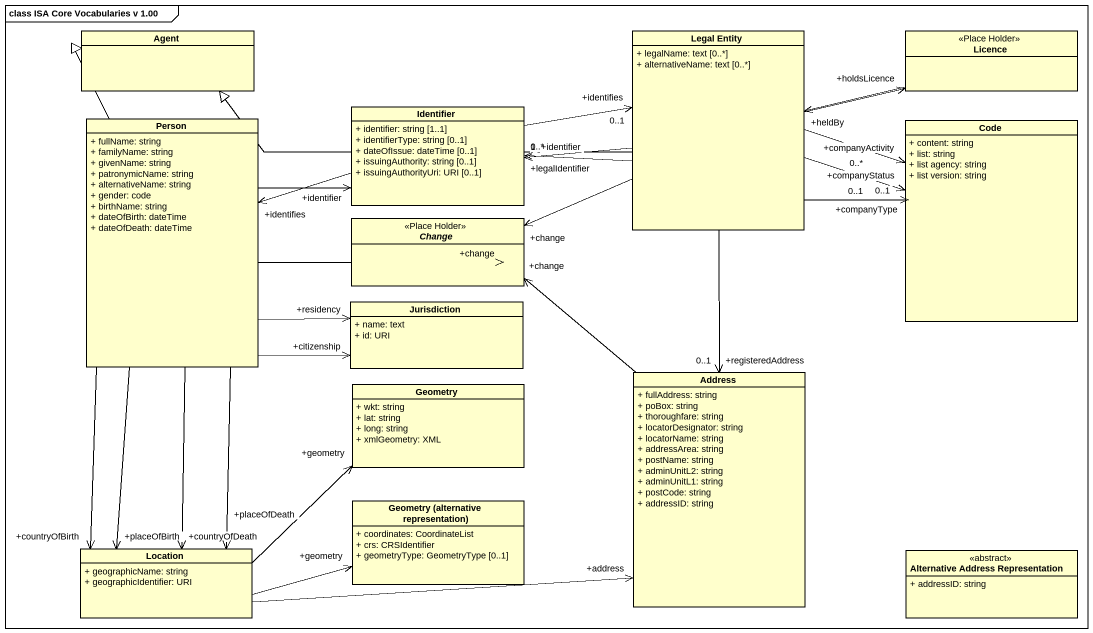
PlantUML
@startuml
mainframe class ISA Core Vocabularies v 1.00
hide circle
hide empty members
skinparam classAttributeIconSize 0
class "Agent" as Agent_
class "Legal Entity" as Legal_Entity {
  + legalName: text [0..*]
  + alternativeName: text [0..*]
}
class Licence <<Place Holder>>
class "Person" as Person_ {
  + fullName: string
  + familyName: string
  + givenName: string
  + patronymicName: string
  + alternativeName: string
  + gender: code
  + birthName: string
  + dateOfBirth: dateTime
  + dateOfDeath: dateTime
}
class Identifier {
  + identifier: string [1..1]
  + identifierType: string [0..1]
  + dateOfIssue: dateTime [0..1]
  + issuingAuthority: string [0..1]
  + issuingAuthorityUri: URI [0..1]
}
class Code {
  + content: string
  + list: string
  + list agency: string
  + list version: string
}
abstract class Change <<Place Holder>>
class Jurisdiction {
  + name: text
  + id: URI
}
class Address {
  + fullAddress: string
  + poBox: string
  + thoroughfare: string
  + locatorDesignator: string
  + locatorName: string
  + addressArea: string
  + postName: string
  + adminUnitL2: string
  + adminUnitL1: string
  + postCode: string
  + addressID: string
}
class Geometry {
  + wkt: string
  + lat: string
  + long: string
  + xmlGeometry: XML
}
class "Geometry (alternative representation)" as Geometry_alternative {
  + coordinates: CoordinateList
  + crs: CRSIdentifier
  + geometryType: GeometryType [0..1]
}
class Location {
  + geographicName: string
  + geographicIdentifier: URI
}
class "Alternative Address Representation" as Alternative_Address <<abstract>> {
  + addressID: string
}
Legal_Entity -left-|> Agent_
Legal_Entity -right-> "+holdsLicence" Licence
Legal_Entity -left-> "+legalIdentifier\n1" Identifier
Legal_Entity -left-> "+identifier\n0..*" Identifier
Legal_Entity -right-> "+companyType\n0..1" Code
Legal_Entity -right-> "+companyStatus\n0..1" Code
Legal_Entity -right-> "+companyActivity\n0..*" Code
Legal_Entity -left-> "+change" Change
Legal_Entity --> "+registeredAddress\n0..1" Address
Licence -left-> "+heldBy" Legal_Entity
Person_ -up-|> Agent_
Person_ -right-> "+identifier" Identifier
Person_ -right-> "+change" Change
Person_ -right-> "+citizenship" Jurisdiction
Person_ -right-> "+residency" Jurisdiction
Person_ --> "+countryOfBirth" Location
Person_ --> "+placeOfBirth" Location
Person_ --> "+countryOfDeath" Location
Person_ --> "+placeOfDeath" Location
Identifier -right-> "+identifies\n0..1" Legal_Entity
Identifier -left-> "+identifies" Person_
Address -up-> "+change" Change
Location -right-> "+address" Address
Location -right-> "+geometry" Geometry
Location -right-> "+geometry" Geometry_alternative
@enduml
